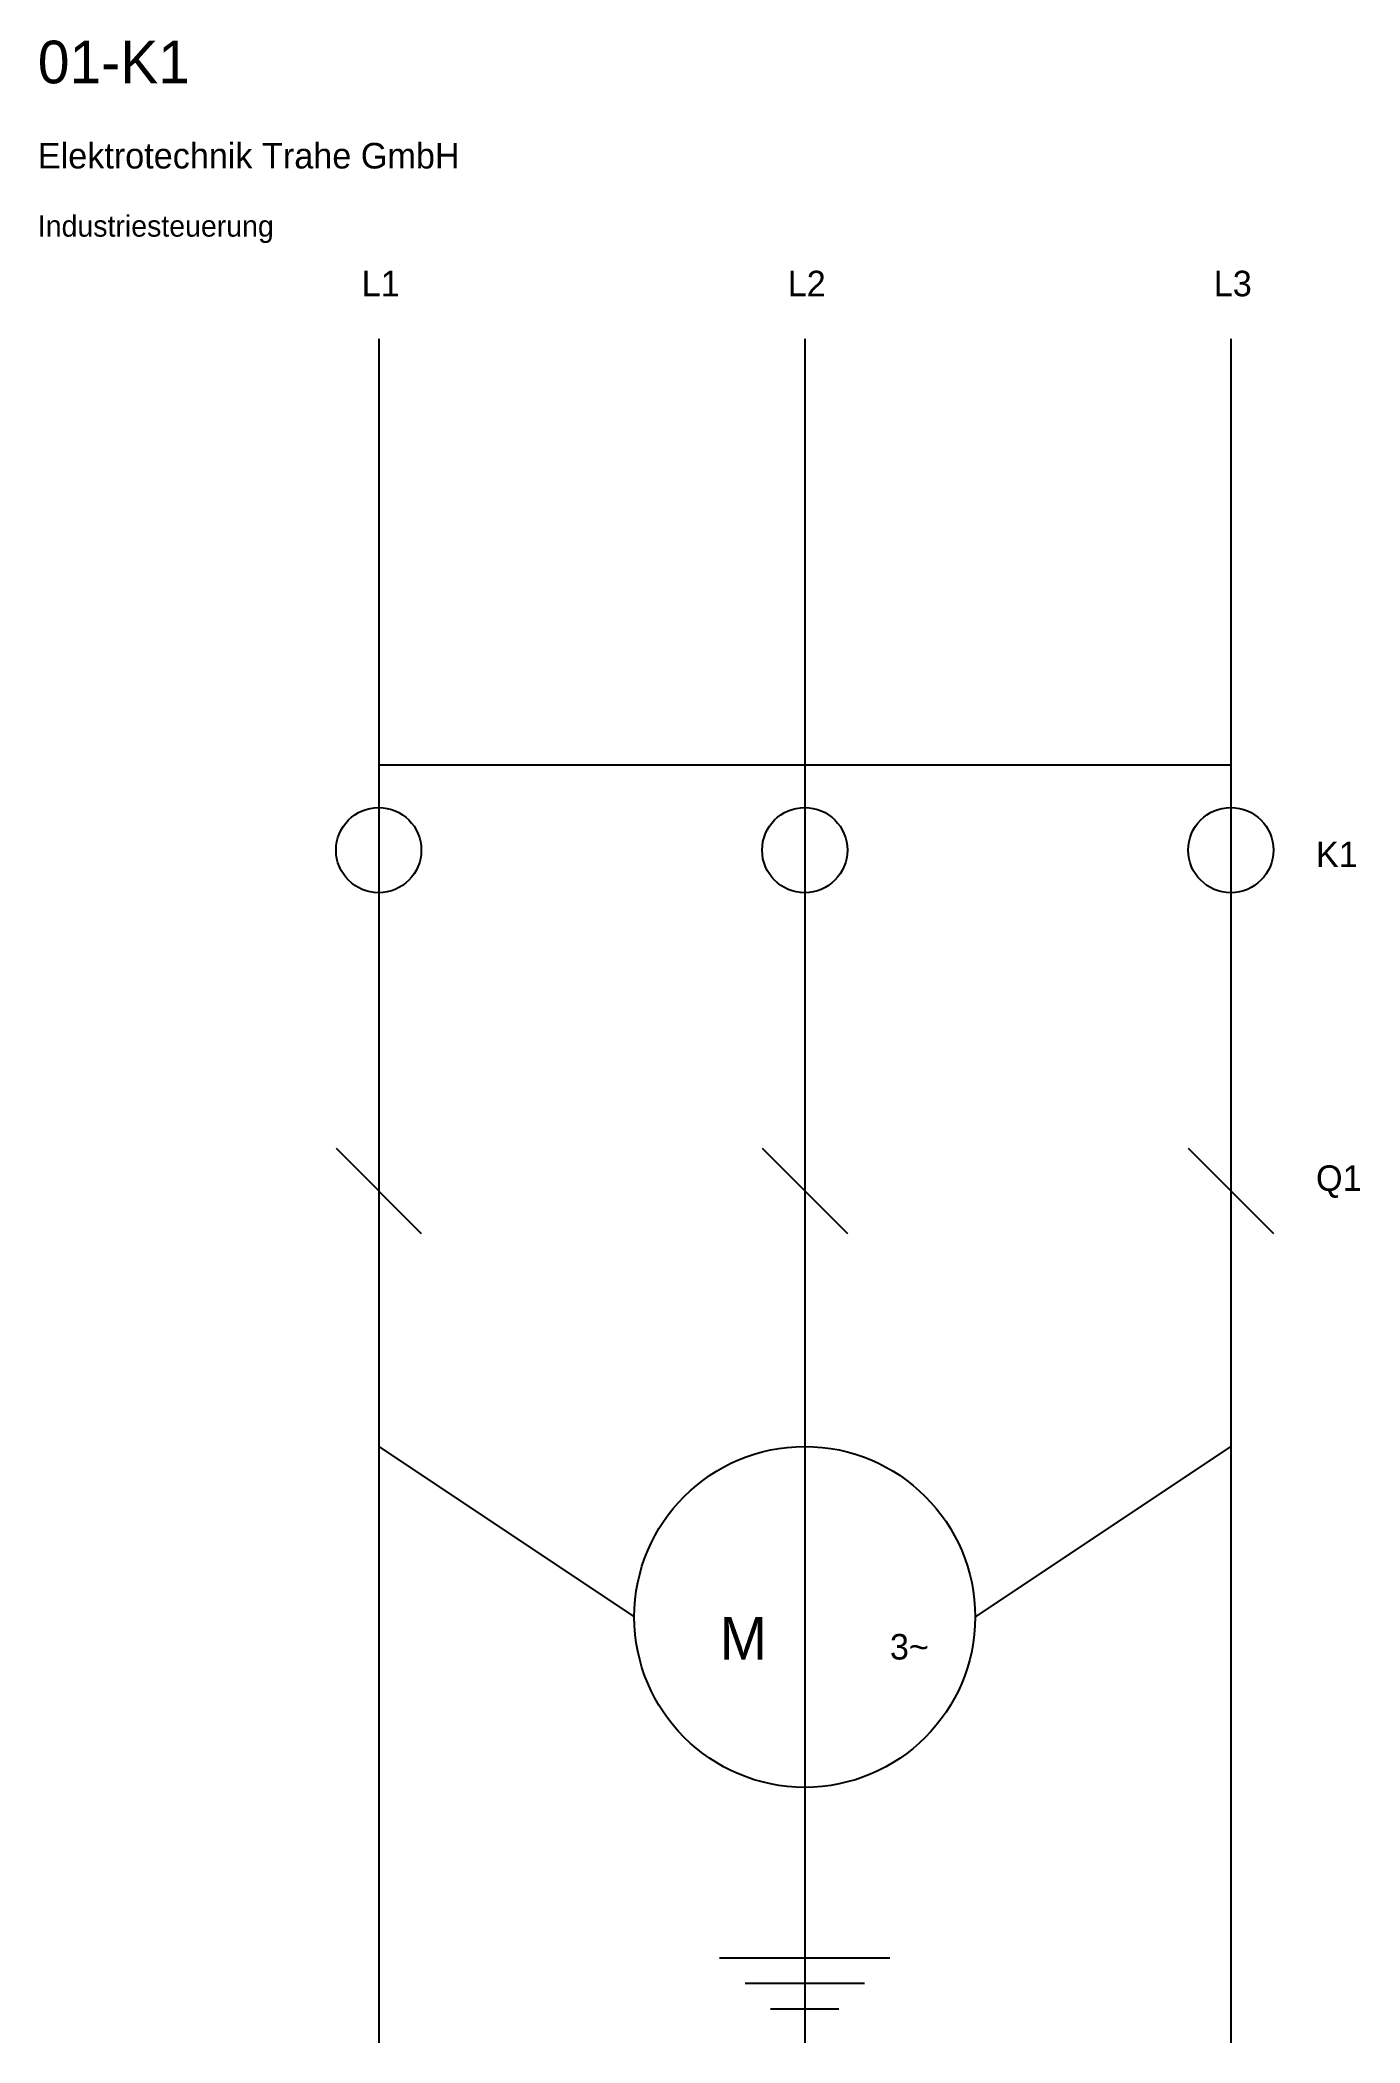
# Model space of a CAD drawing. Extents: x 10 to 165, y 50 to 285.
import ezdxf

# ---------------------------------------------------------------- set-up
doc = ezdxf.new("R2010")
doc.units = 0
doc.layers.get('0').update_dxf_attribs({"linetype": 'CONTINUOUS'})

msp = doc.modelspace()

# ---------------------------------------------------------------- linework, layer by layer
for p, q in [((50, 250), (50, 50)), ((100, 250), (100, 50)), ((150, 250), (150, 50)), ((50, 200), (150, 200)), ((50, 180), (50, 150)), ((100, 180), (100, 150)), ((150, 180), (150, 150)), ((45, 155), (55, 145)), ((95, 155), (105, 145)), ((145, 155), (155, 145)), ((50, 140), (50, 120)), ((100, 140), (100, 120)), ((150, 140), (150, 120)), ((50, 120), (80, 100)), ((150, 120), (120, 100)), ((100, 80), (100, 60)), ((90, 60), (110, 60)), ((93, 57), (107, 57)), ((96, 54), (104, 54))]:
    msp.add_line(p, q)
for centre, radius in [((50, 190), 5), ((100, 190), 5), ((150, 190), 5), ((100, 100), 20)]:
    msp.add_circle(centre, radius)

# ---------------------------------------------------------------- texts
for s, height, p in [('01-K1', 5, (10, 280)), ('Elektrotechnik Trahe GmbH', 3, (10, 270)), ('Industriesteuerung', 2.5, (10, 262)), ('L1', 3, (48, 255)), ('L2', 3, (98, 255)), ('L3', 3, (148, 255)), ('K1', 3, (160, 188)), ('Q1', 3, (160, 150)), ('M', 5, (90, 95)), ('3~', 3, (110, 95))]:
    msp.add_text(s, height=height).set_placement(p)

doc.saveas('drawing.dxf')
